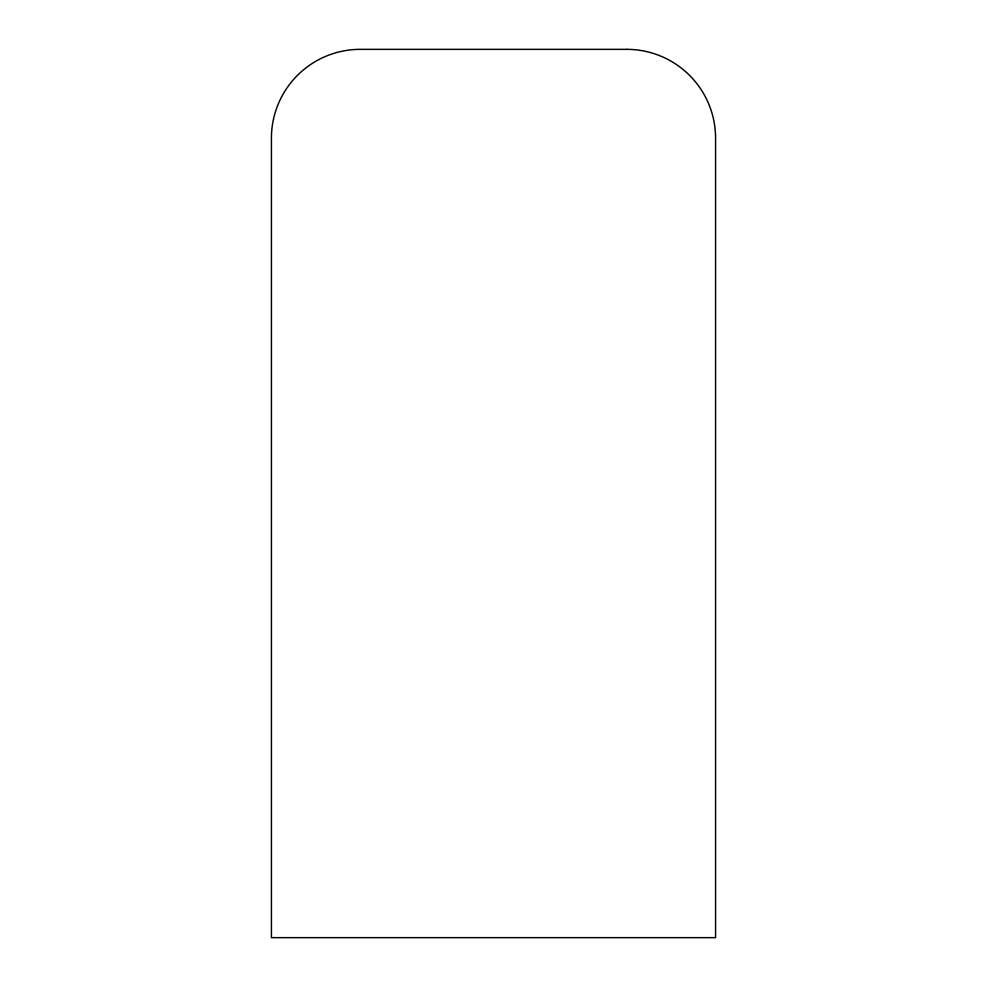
<?xml version="1.0" encoding="UTF-8"?>
<svg xmlns="http://www.w3.org/2000/svg" width="987" height="987" viewBox="0 0 987 987"><rect width="100%" height="100%" fill="white"/><g stroke="black" fill="none" stroke-linecap="round" stroke-linejoin="round"><path stroke-width="1.48" d="M626.745 49.35L360.255 49.35A88.83 88.83 0 0 0 271.425 138.18L271.425 937.65L715.575 937.65L715.575 138.18A88.83 88.83 0 0 0 626.745 49.35"/></g></svg>
